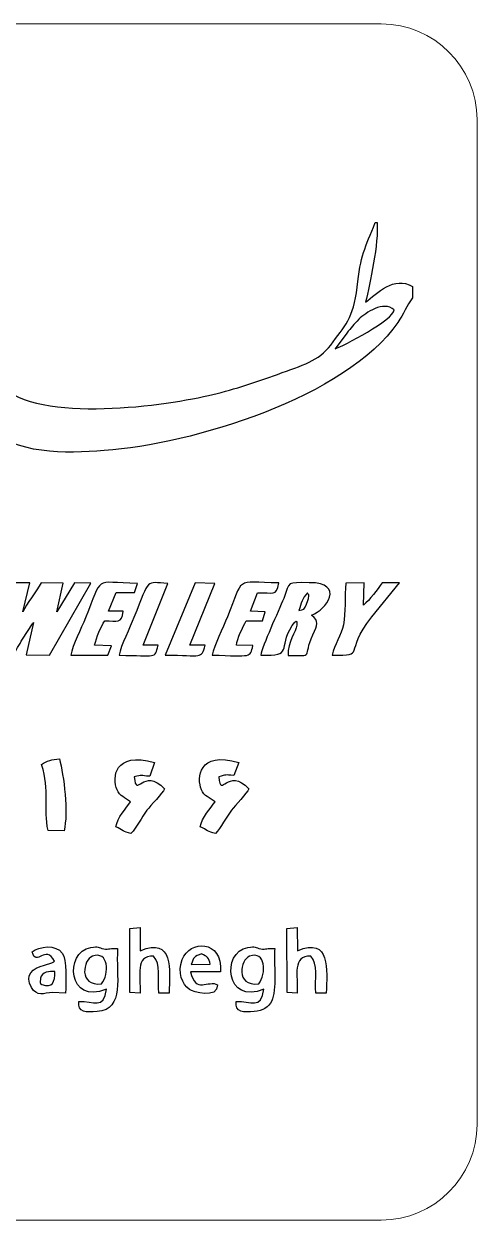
# Model space of a CAD drawing. Header units: millimetres. Extents: x -25 to 25, y -25 to 25.
# Drawn here: x 6.1 to 25, y -25 to 25 of the extents above; entities that cross this region are included whole.
import ezdxf

# ---------------------------------------------------------------- set-up
doc = ezdxf.new("R2010")
doc.units = ezdxf.units.MM
doc.header["$MEASUREMENT"] = 0
doc.layers.add('Layer 1', color=7, linetype='Continuous')

msp = doc.modelspace()

# ---------------------------------------------------------------- linework, layer by layer
at = {"layer": 'Layer 1', "color": 250, "lineweight": 18}
msp.add_open_spline([(-21, 25), (-21, 25), (21, 25), (21, 25), (23.2, 25), (25, 23.2), (25, 21.0001), (25, 21.0001), (25, -21.0001), (25, -21.0001), (25, -23.2), (23.2, -25), (21, -25), (21, -25), (-21, -25), (-21, -25), (-23.2, -25), (-25, -23.2), (-25, -21.0001), (-25, -21.0001), (-25, 21.0001), (-25, 21.0001), (-25, 23.2), (-23.2, 25), (-21, 25)], degree=3, knots=[0, 0, 0, 0, 0.125, 0.125, 0.125, 0.25, 0.25, 0.25, 0.375, 0.375, 0.375, 0.5, 0.5, 0.5, 0.625, 0.625, 0.625, 0.75, 0.75, 0.75, 0.875, 0.875, 0.875, 1, 1, 1, 1], dxfattribs=at)
at = {"layer": 'Layer 1', "color": 240}
for points, knots in [([(-20.4417, 6.4056), (-19.3166, 6.0261), (-18.0145, 6.5099), (-17.2181, 6.9558), (-16.8515, 6.6997), (-16.8388, 6.2443), (-15.7011, 6.2253), (-15.246, 2.0321), (-7.0541, 1.7096), (-2.9455, 3.7777), (-1.4665, 4.5177), (-0.67, 5.3146), (-0.0759, 6.8609), (0.9987, 6.3487), (1.5044, 6.8609), (2.0732, 7.3163), (2.2249, 7.0697), (2.2629, 6.7376), (2.5915, 6.6333), (3.3501, 6.4056), (4.0833, 7.7053), (4.2603, 8.4168), (4.4499, 8.284), (4.3361, 8.3599), (4.4878, 8.2081), (5.7014, 6.9653), (7.7999, 7.0507), (9.4307, 7.1645), (13.0842, 7.4207), (19.5315, 9.3845), (21.6932, 12.5246), (21.9334, 12.8661), (22.0725, 13.2361), (22.3, 13.5492), (22.3, 13.5492), (22.3, 14.0235), (22.3, 14.0235), (21.5415, 14.4884), (20.8209, 13.7294), (20.3406, 13.3689), (20.5302, 14.1563), (20.8968, 15.845), (20.8209, 16.6988), (20.8209, 16.6988), (20.7451, 16.6988), (20.7451, 16.6988), (20.3279, 15.6458), (20.1256, 15.3137), (19.9866, 13.9951), (19.8602, 12.7049), (19.4556, 12.3444), (18.8868, 11.5759), (18.3811, 10.9024), (17.7237, 10.7411), (16.6618, 10.3521), (15.8148, 10.039), (14.892, 9.7355), (13.9691, 9.5078), (12.0855, 9.0524), (6.6875, 8.265), (5.082, 9.9062), (4.0453, 10.9498), (5.0061, 11.9839), (4.7406, 12.61), (3.3121, 11.4052), (4.5889, 6.8894), (2.4904, 8.0183), (2.5031, 8.4453), (3.211, 9.1663), (3.1983, 11.6803), (2.9961, 11.5), (3.0087, 11.4146), (2.8949, 11.1016), (2.7938, 10.8549), (2.718, 10.6557), (2.6295, 10.4185), (2.3893, 9.7829), (2.6168, 9.356), (2.364, 8.8058), (2.0227, 8.0278), (1.1757, 7.3922), (0.0253, 7.3258), (0.1517, 9.2991), (-0.0885, 8.5686), (-0.8976, 9.2516), (-0.8849, 9.8873), (0.139, 10.7126), (0.5689, 10.9213), (1.3274, 11.2818), (1.1883, 10.428), (1.7066, 11.6518), (1.833, 11.9554), (1.9847, 12.1831), (1.8963, 12.5151), (0.7585, 12.4961), (-1.3906, 10.1149), (-1.6182, 8.5496), (-1.7951, 7.2784), (-1.0114, 7.6484), (-0.4804, 7.155), (-0.4172, 6.6238), (-1.1631, 5.9787), (-1.4917, 5.7605), (-2.0606, 5.3905), (-2.5031, 5.1628), (-3.211, 4.9067), (-5.8279, 3.958), (-9.5951, 3.6923), (-12.351, 4.2331), (-13.6531, 4.4987), (-15.2712, 5.1249), (-15.562, 6.1969), (-15.3471, 6.3107), (-14.7403, 6.3771), (-13.9565, 6.7851), (-13.4255, 7.0602), (-12.9957, 7.3638), (-12.5153, 7.5914), (-12.2119, 6.6522), (-11.2385, 6.8515), (-10.8593, 7.0602), (-10.9351, 7.5061), (-11.0868, 7.6768), (-11.1121, 8.2365), (-11.1121, 8.2365), (-11.7821, 8.2081), (-11.7821, 8.2081), (-11.4661, 9.0904), (-11.5925, 9.8114), (-12.1993, 10.4185), (-12.8946, 11.13), (-13.5014, 10.5988), (-14.2346, 10.2003), (-15.6126, 9.4604), (-14.3105, 8.9101), (-14.399, 8.2555), (-14.4875, 7.6104), (-15.7263, 7.2689), (-16.5354, 7.2784), (-16.5354, 7.2784), (-16.1056, 7.6104), (-16.1056, 7.6104), (-15.7643, 7.8286), (-15.246, 8.284), (-15.1322, 8.7488), (-14.9552, 9.4793), (-15.6252, 10.3995), (-15.9792, 10.6367), (-16.5607, 11.0162), (-17.433, 10.4565), (-17.9386, 10.1339), (-19.0385, 9.4224), (-17.9007, 8.986), (-17.9766, 8.1512), (-18.2421, 7.3448), (-21.0485, 6.8325), (-21.3519, 9.0998), (-21.4783, 10.0106), (-21.137, 10.9118), (-20.644, 11.2818), (-20.0372, 11.7372), (-18.8362, 11.9554), (-18.8362, 10.817), (-19.0385, 10.6842), (-21.2761, 10.409), (-20.0625, 8.3409), (-19.5062, 9.726), (-19.2281, 9.0145), (-18.4443, 9.9442), (-17.1296, 11.4905), (-19.1143, 13.3025), (-21.0612, 11.9364), (-21.3519, 11.7372), (-21.6553, 11.3862), (-21.8449, 11.0731), (-22.6667, 9.688), (-22.4391, 7.1076), (-20.4417, 6.4056)], [0, 0, 0, 0, 0.0169492, 0.0169492, 0.0169492, 0.0338983, 0.0338983, 0.0338983, 0.0508475, 0.0508475, 0.0508475, 0.0677966, 0.0677966, 0.0677966, 0.0847458, 0.0847458, 0.0847458, 0.1016949, 0.1016949, 0.1016949, 0.1186441, 0.1186441, 0.1186441, 0.1355932, 0.1355932, 0.1355932, 0.1525424, 0.1525424, 0.1525424, 0.1694915, 0.1694915, 0.1694915, 0.1864407, 0.1864407, 0.1864407, 0.2033898, 0.2033898, 0.2033898, 0.220339, 0.220339, 0.220339, 0.2372881, 0.2372881, 0.2372881, 0.2542373, 0.2542373, 0.2542373, 0.2711864, 0.2711864, 0.2711864, 0.2881356, 0.2881356, 0.2881356, 0.3050847, 0.3050847, 0.3050847, 0.3220339, 0.3220339, 0.3220339, 0.3389831, 0.3389831, 0.3389831, 0.3559322, 0.3559322, 0.3559322, 0.3728814, 0.3728814, 0.3728814, 0.3898305, 0.3898305, 0.3898305, 0.4067797, 0.4067797, 0.4067797, 0.4237288, 0.4237288, 0.4237288, 0.440678, 0.440678, 0.440678, 0.4576271, 0.4576271, 0.4576271, 0.4745763, 0.4745763, 0.4745763, 0.4915254, 0.4915254, 0.4915254, 0.5084746, 0.5084746, 0.5084746, 0.5254237, 0.5254237, 0.5254237, 0.5423729, 0.5423729, 0.5423729, 0.559322, 0.559322, 0.559322, 0.5762712, 0.5762712, 0.5762712, 0.5932203, 0.5932203, 0.5932203, 0.6101695, 0.6101695, 0.6101695, 0.6271186, 0.6271186, 0.6271186, 0.6440678, 0.6440678, 0.6440678, 0.6610169, 0.6610169, 0.6610169, 0.6779661, 0.6779661, 0.6779661, 0.6949153, 0.6949153, 0.6949153, 0.7118644, 0.7118644, 0.7118644, 0.7288136, 0.7288136, 0.7288136, 0.7457627, 0.7457627, 0.7457627, 0.7627119, 0.7627119, 0.7627119, 0.779661, 0.779661, 0.779661, 0.7966102, 0.7966102, 0.7966102, 0.8135593, 0.8135593, 0.8135593, 0.8305085, 0.8305085, 0.8305085, 0.8474576, 0.8474576, 0.8474576, 0.8644068, 0.8644068, 0.8644068, 0.8813559, 0.8813559, 0.8813559, 0.8983051, 0.8983051, 0.8983051, 0.9152542, 0.9152542, 0.9152542, 0.9322034, 0.9322034, 0.9322034, 0.9491525, 0.9491525, 0.9491525, 0.9661017, 0.9661017, 0.9661017, 0.9830508, 0.9830508, 0.9830508, 1, 1, 1, 1]), ([(19.5568, 12.0787), (19.7338, 12.2874), (19.8475, 12.4487), (20.0624, 12.6574), (20.3532, 12.9231), (21.0864, 13.4448), (21.5415, 13.0464), (21.5289, 12.6384), (19.3924, 11.519), (19.0764, 11.4241), (19.0764, 11.4241), (19.5568, 12.0787), (19.5568, 12.0787)], [0, 0, 0, 0, 0.25, 0.25, 0.25, 0.5, 0.5, 0.5, 0.75, 0.75, 0.75, 1, 1, 1, 1]), ([(8.1792, 1.6432), (8.1792, 1.6432), (8.8619, 1.6242), (8.8619, 1.6242), (8.8619, 1.6242), (7.1426, -1.3831), (7.1426, -1.3831), (7.1426, -1.3831), (6.1692, -1.3736), (6.1692, -1.3736), (6.1692, -1.3736), (6.4726, -0.0265), (6.4726, -0.0265), (6.4599, -0.036), (6.4346, -0.0645), (6.4346, -0.0739), (6.4346, -0.0739), (6.0175, -0.7191), (6.0175, -0.7191), (5.8784, -0.9467), (5.7393, -1.2029), (5.6256, -1.3926), (5.6256, -1.3926), (4.7912, -1.3831), (4.7912, -1.3831), (4.7912, -1.3831), (5.6003, 1.6432), (5.6003, 1.6432), (5.6003, 1.6432), (6.3209, 1.6337), (6.3209, 1.6337), (6.3209, 1.6337), (6.0301, 0.4194), (6.0301, 0.4194), (6.1818, 0.7514), (6.5863, 1.2732), (6.7886, 1.6337), (6.7886, 1.6337), (7.7115, 1.6242), (7.7115, 1.6242), (7.7115, 1.6242), (7.446, 0.4289), (7.446, 0.4289), (7.446, 0.4289), (8.1792, 1.6432), (8.1792, 1.6432)], [0, 0, 0, 0, 0.0666667, 0.0666667, 0.0666667, 0.1333333, 0.1333333, 0.1333333, 0.2, 0.2, 0.2, 0.2666667, 0.2666667, 0.2666667, 0.3333333, 0.3333333, 0.3333333, 0.4, 0.4, 0.4, 0.4666667, 0.4666667, 0.4666667, 0.5333333, 0.5333333, 0.5333333, 0.6, 0.6, 0.6, 0.6666667, 0.6666667, 0.6666667, 0.7333333, 0.7333333, 0.7333333, 0.8, 0.8, 0.8, 0.8666667, 0.8666667, 0.8666667, 0.9333333, 0.9333333, 0.9333333, 1, 1, 1, 1]), ([(9.0262, -0.9752), (9.0262, -0.9752), (9.7341, -0.9942), (9.7341, -0.9942), (9.7341, -0.9942), (9.5824, -1.3926), (9.5824, -1.3926), (9.5824, -1.3926), (8.0275, -1.3926), (8.0275, -1.3926), (8.116, -0.9373), (8.4573, -0.2921), (8.6469, 0.1727), (9.3802, 1.9657), (8.9251, 1.6527), (10.8213, 1.6147), (10.8213, 1.6147), (10.6949, 1.2352), (10.6949, 1.2352), (10.6949, 1.2352), (9.9238, 1.2352), (9.9238, 1.2352), (9.9238, 1.2352), (9.6077, 0.4478), (9.6077, 0.4478), (9.6077, 0.4478), (10.2145, 0.4478), (10.2145, 0.4478), (10.1766, -0.0929), (9.9743, 0.0494), (9.456, 0.0494), (9.279, -0.2068), (9.102, -0.6242), (9.0262, -0.9752)], [0, 0, 0, 0, 0.0909091, 0.0909091, 0.0909091, 0.1818182, 0.1818182, 0.1818182, 0.2727273, 0.2727273, 0.2727273, 0.3636364, 0.3636364, 0.3636364, 0.4545455, 0.4545455, 0.4545455, 0.5454545, 0.5454545, 0.5454545, 0.6363636, 0.6363636, 0.6363636, 0.7272727, 0.7272727, 0.7272727, 0.8181818, 0.8181818, 0.8181818, 0.9090909, 0.9090909, 0.9090909, 1, 1, 1, 1]), ([(10.6696, 0.1917), (11.3523, 1.8803), (11.1247, 1.6527), (12.0855, 1.6147), (12.0855, 1.6147), (11.0489, -0.9752), (11.0489, -0.9752), (11.0489, -0.9752), (11.681, -0.9752), (11.681, -0.9752), (11.5293, -1.5634), (11.6178, -1.3926), (10.0502, -1.3926), (10.126, -0.9752), (10.5053, -0.2352), (10.6696, 0.1917)], [0, 0, 0, 0, 0.2, 0.2, 0.2, 0.4, 0.4, 0.4, 0.6, 0.6, 0.6, 0.8, 0.8, 0.8, 1, 1, 1, 1]), ([(13.0083, -0.9752), (13.0083, -0.9752), (13.6404, -0.9752), (13.6404, -0.9752), (13.4761, -1.5634), (13.5393, -1.3926), (11.9717, -1.3831), (11.9717, -1.3831), (13.2233, 1.6432), (13.2233, 1.6432), (13.2233, 1.6432), (14.045, 1.6147), (14.045, 1.6147), (14.045, 1.6147), (13.0083, -0.9752), (13.0083, -0.9752)], [0, 0, 0, 0, 0.2, 0.2, 0.2, 0.4, 0.4, 0.4, 0.6, 0.6, 0.6, 0.8, 0.8, 0.8, 1, 1, 1, 1]), ([(15.6378, -0.9847), (15.5114, -1.497), (15.6125, -1.4306), (13.9312, -1.3831), (14.0197, -0.9657), (14.3863, -0.2447), (14.5759, 0.2107), (15.2586, 1.9183), (14.8414, 1.6621), (16.725, 1.6337), (16.5986, 1.0265), (16.5101, 1.2637), (15.8275, 1.2163), (15.8275, 1.2163), (15.5367, 0.4478), (15.5367, 0.4478), (15.5367, 0.4478), (16.1561, 0.4289), (16.1561, 0.4289), (16.1561, 0.4289), (16.0424, 0.0494), (16.0424, 0.0494), (16.0424, 0.0494), (15.3597, 0.0494), (15.3597, 0.0494), (15.208, -0.2352), (14.9678, -0.6811), (14.9552, -0.9752), (14.9552, -0.9752), (15.6378, -0.9847), (15.6378, -0.9847)], [0, 0, 0, 0, 0.1, 0.1, 0.1, 0.2, 0.2, 0.2, 0.3, 0.3, 0.3, 0.4, 0.4, 0.4, 0.5, 0.5, 0.5, 0.6, 0.6, 0.6, 0.7, 0.7, 0.7, 0.8, 0.8, 0.8, 0.9, 0.9, 0.9, 1, 1, 1, 1]), ([(17.9892, 1.6432), (19.5062, 1.6432), (18.7098, 0.4953), (18.0903, 0.2866), (18.419, 0.0209), (18.3305, -0.1024), (18.1409, -0.5388), (17.6984, -1.497), (18.2547, -1.4021), (17.1043, -1.4021), (17.079, -0.8139), (17.4456, -0.425), (17.4709, -0.1309), (17.4835, 0.0304), (17.4835, -0.0645), (17.4456, 0.0304), (17.4203, 0.0209), (17.4077, 0.0019), (17.395, -0.0075), (17.395, -0.0075), (17.2813, -0.1404), (17.2813, -0.1404), (16.6492, -1.1555), (17.3697, -1.4021), (15.9665, -1.3926), (16.0297, -1.0037), (16.6997, 0.4478), (16.9273, 0.9886), (17.2054, 1.7191), (17.0158, 1.6432), (17.9892, 1.6432)], [0, 0, 0, 0, 0.1, 0.1, 0.1, 0.2, 0.2, 0.2, 0.3, 0.3, 0.3, 0.4, 0.4, 0.4, 0.5, 0.5, 0.5, 0.6, 0.6, 0.6, 0.7, 0.7, 0.7, 0.8, 0.8, 0.8, 0.9, 0.9, 0.9, 1, 1, 1, 1]), ([(20.606, 0.2107), (19.3798, -1.3357), (20.4291, -1.4021), (18.95, -1.3831), (19.0385, -0.9657), (19.3419, -0.5388), (19.4177, -0.1119), (19.5188, 0.4004), (19.4683, 1.0645), (19.5188, 1.6242), (19.5188, 1.6242), (20.29, 1.6432), (20.29, 1.6432), (20.29, 1.6432), (20.2521, 0.704), (20.2521, 0.704), (20.5175, 0.9222), (20.8462, 1.3491), (21.0359, 1.6432), (21.0359, 1.6432), (21.7564, 1.6432), (21.7564, 1.6432), (21.7564, 1.6432), (20.606, 0.2107), (20.606, 0.2107)], [0, 0, 0, 0, 0.125, 0.125, 0.125, 0.25, 0.25, 0.25, 0.375, 0.375, 0.375, 0.5, 0.5, 0.5, 0.625, 0.625, 0.625, 0.75, 0.75, 0.75, 0.875, 0.875, 0.875, 1, 1, 1, 1]), ([(17.5594, 0.4858), (17.6479, 0.7704), (17.7111, 1.0076), (17.9133, 1.2163), (17.9639, 1.1119), (17.9892, 1.1878), (17.9639, 0.9791), (17.9639, 0.9696), (17.8881, 0.7514), (17.8754, 0.7419), (17.7743, 0.5332), (17.7743, 0.5048), (17.5594, 0.4858)], [0, 0, 0, 0, 0.25, 0.25, 0.25, 0.5, 0.5, 0.5, 0.75, 0.75, 0.75, 1, 1, 1, 1]), ([(10.5306, -7.5211), (10.3409, -7.7678), (9.9743, -8.1852), (9.9111, -8.5647), (10.1892, -8.669), (10.2272, -8.7924), (10.5432, -8.8398), (10.7834, -8.5837), (10.9857, -8.1662), (11.2132, -7.8722), (11.3649, -7.6824), (11.8706, -7.1511), (11.9464, -6.9709), (11.0489, -6.0317), (10.7708, -7.4168), (10.6823, -6.4776), (11.0109, -6.3827), (10.9351, -6.4207), (11.327, -6.4491), (11.327, -6.4491), (11.5293, -5.8704), (11.5293, -5.8704), (9.8226, -5.3961), (9.7594, -6.525), (9.9617, -7.0088), (10.0755, -7.2935), (10.2904, -7.3314), (10.5306, -7.5211)], [0, 0, 0, 0, 0.1111111, 0.1111111, 0.1111111, 0.2222222, 0.2222222, 0.2222222, 0.3333333, 0.3333333, 0.3333333, 0.4444444, 0.4444444, 0.4444444, 0.5555556, 0.5555556, 0.5555556, 0.6666667, 0.6666667, 0.6666667, 0.7777778, 0.7777778, 0.7777778, 0.8888889, 0.8888889, 0.8888889, 1, 1, 1, 1]), ([(14.0576, -7.5211), (13.868, -7.7678), (13.5014, -8.1852), (13.4382, -8.5647), (13.7163, -8.669), (13.7542, -8.7924), (14.0703, -8.8398), (14.2978, -8.5932), (14.5127, -8.1662), (14.7403, -7.8722), (14.892, -7.6824), (15.3976, -7.1511), (15.4735, -6.9709), (14.5759, -6.0317), (14.2978, -7.4168), (14.2093, -6.4776), (14.538, -6.3827), (14.4495, -6.3827), (14.8414, -6.4112), (14.8414, -6.4112), (15.0563, -5.8704), (15.0563, -5.8704), (13.3497, -5.3866), (13.2865, -6.525), (13.4887, -7.0088), (13.6025, -7.2935), (13.8301, -7.3314), (14.0576, -7.5211)], [0, 0, 0, 0, 0.1111111, 0.1111111, 0.1111111, 0.2222222, 0.2222222, 0.2222222, 0.3333333, 0.3333333, 0.3333333, 0.4444444, 0.4444444, 0.4444444, 0.5555556, 0.5555556, 0.5555556, 0.6666667, 0.6666667, 0.6666667, 0.7777778, 0.7777778, 0.7777778, 0.8888889, 0.8888889, 0.8888889, 1, 1, 1, 1]), ([(6.8139, -5.9558), (7.1679, -7.0658), (6.8897, -7.7773), (7.0794, -8.7165), (7.0794, -8.7165), (7.7494, -8.726), (7.7494, -8.726), (7.939, -7.986), (7.7367, -6.4112), (7.5598, -5.7186), (7.2437, -5.7376), (7.0288, -5.804), (6.8139, -5.9558)], [0, 0, 0, 0, 0.25, 0.25, 0.25, 0.5, 0.5, 0.5, 0.75, 0.75, 0.75, 1, 1, 1, 1]), ([(10.9225, -15.5091), (10.9604, -14.7691), (10.6949, -13.9532), (11.4913, -13.9627), (11.8074, -14.3042), (11.6557, -14.9209), (11.7062, -15.5091), (11.7062, -15.5091), (12.1361, -15.5091), (12.1361, -15.5091), (12.174, -14.5604), (12.3257, -13.1374), (10.9351, -13.7445), (10.9351, -13.7445), (10.9225, -12.7769), (10.9225, -12.7769), (10.9225, -12.7769), (10.4926, -12.8053), (10.4926, -12.8053), (10.4926, -12.8053), (10.4926, -15.4901), (10.4926, -15.4901), (10.4926, -15.4901), (10.9225, -15.5091), (10.9225, -15.5091)], [0, 0, 0, 0, 0.125, 0.125, 0.125, 0.25, 0.25, 0.25, 0.375, 0.375, 0.375, 0.5, 0.5, 0.5, 0.625, 0.625, 0.625, 0.75, 0.75, 0.75, 0.875, 0.875, 0.875, 1, 1, 1, 1]), ([(17.4848, -15.5091), (17.5228, -14.7691), (17.2699, -13.9532), (18.0537, -13.9627), (18.3697, -14.3042), (18.218, -14.9209), (18.2686, -15.5091), (18.2686, -15.5091), (18.6984, -15.5091), (18.6984, -15.5091), (18.7364, -14.5604), (18.8881, -13.1374), (17.4975, -13.7445), (17.4975, -13.7445), (17.4848, -12.7769), (17.4848, -12.7769), (17.4848, -12.7769), (17.055, -12.8053), (17.055, -12.8053), (17.055, -12.8053), (17.0676, -15.4901), (17.0676, -15.4901), (17.0676, -15.4901), (17.4848, -15.5091), (17.4848, -15.5091)], [0, 0, 0, 0, 0.125, 0.125, 0.125, 0.25, 0.25, 0.25, 0.375, 0.375, 0.375, 0.5, 0.5, 0.5, 0.625, 0.625, 0.625, 0.75, 0.75, 0.75, 0.875, 0.875, 0.875, 1, 1, 1, 1]), ([(7.269, -15.4806), (7.269, -15.4806), (7.8126, -15.5091), (7.8126, -15.5091), (7.8252, -15.0727), (7.8758, -14.1145), (7.6735, -13.8394), (7.4207, -13.4694), (6.7001, -13.5453), (6.422, -13.792), (6.5863, -14.4371), (6.9782, -13.4504), (7.3575, -14.1809), (7.3322, -14.1999), (7.3069, -14.2094), (7.2943, -14.2189), (7.2816, -14.2283), (7.2564, -14.2378), (7.2437, -14.2473), (7.2437, -14.2473), (6.9277, -14.3422), (6.9277, -14.3422), (6.422, -14.456), (6.0933, -14.7786), (6.3841, -15.2719), (6.6116, -15.6704), (6.9024, -15.5186), (7.269, -15.4806)], [0, 0, 0, 0, 0.1111111, 0.1111111, 0.1111111, 0.2222222, 0.2222222, 0.2222222, 0.3333333, 0.3333333, 0.3333333, 0.4444444, 0.4444444, 0.4444444, 0.5555556, 0.5555556, 0.5555556, 0.6666667, 0.6666667, 0.6666667, 0.7777778, 0.7777778, 0.7777778, 0.8888889, 0.8888889, 0.8888889, 1, 1, 1, 1]), ([(14.1624, -15.1675), (13.7832, -14.9398), (13.2269, -15.5659), (13.0373, -14.6173), (13.0373, -14.6173), (14.2888, -14.6173), (14.2888, -14.6173), (14.3647, -13.2701), (12.9994, -13.2701), (12.6833, -14.1145), (12.4811, -14.6362), (12.6833, -15.1675), (12.9867, -15.3572), (13.1132, -15.4521), (14.1751, -15.7747), (14.1624, -15.1675)], [0, 0, 0, 0, 0.2, 0.2, 0.2, 0.4, 0.4, 0.4, 0.6, 0.6, 0.6, 0.8, 0.8, 0.8, 1, 1, 1, 1]), ([(9.987, -13.6497), (9.6836, -13.6307), (9.6204, -13.6971), (9.4054, -13.6591), (9.1653, -13.6212), (9.2032, -13.5453), (8.8619, -13.6022), (7.7494, -13.8014), (7.9137, -16.0309), (9.5192, -15.3478), (9.4307, -16.2206), (8.9756, -15.8316), (8.3688, -15.8601), (8.293, -16.3249), (8.6975, -16.3249), (9.1273, -16.287), (10.3157, -16.1921), (9.8985, -14.826), (9.987, -13.6497)], [0, 0, 0, 0, 0.1666667, 0.1666667, 0.1666667, 0.3333333, 0.3333333, 0.3333333, 0.5, 0.5, 0.5, 0.6666667, 0.6666667, 0.6666667, 0.8333333, 0.8333333, 0.8333333, 1, 1, 1, 1]), ([(9.317, -15.1296), (8.3309, -15.234), (8.5458, -14.105), (8.9377, -13.9722), (9.6077, -13.7255), (9.6583, -14.6932), (9.317, -15.1296)], [0, 0, 0, 0, 0.5, 0.5, 0.5, 1, 1, 1, 1]), ([(13.0626, -14.3137), (13.1511, -14.0196), (13.189, -13.9627), (13.4924, -13.8773), (13.7326, -13.9722), (13.8085, -14.048), (13.859, -14.3042), (13.859, -14.3042), (13.0626, -14.3137), (13.0626, -14.3137)], [0, 0, 0, 0, 0.3333333, 0.3333333, 0.3333333, 0.6666667, 0.6666667, 0.6666667, 1, 1, 1, 1]), ([(16.5493, -13.6497), (16.2207, -13.6307), (16.1954, -13.6971), (15.9678, -13.6591), (15.7276, -13.6212), (15.7655, -13.5453), (15.4242, -13.6022), (14.3117, -13.8014), (14.4887, -16.0309), (16.0942, -15.3478), (16.0057, -16.2206), (15.538, -15.8316), (14.9438, -15.8601), (14.868, -16.3249), (15.2599, -16.3249), (15.6897, -16.287), (16.0563, -16.2585), (16.2839, -16.1067), (16.4229, -15.8411), (16.6378, -15.3952), (16.5114, -14.2378), (16.5493, -13.6497)], [0, 0, 0, 0, 0.1428571, 0.1428571, 0.1428571, 0.2857143, 0.2857143, 0.2857143, 0.4285714, 0.4285714, 0.4285714, 0.5714286, 0.5714286, 0.5714286, 0.7142857, 0.7142857, 0.7142857, 0.8571429, 0.8571429, 0.8571429, 1, 1, 1, 1]), ([(15.8793, -15.1296), (14.8933, -15.234), (15.1082, -14.105), (15.5001, -13.9722), (16.1701, -13.7255), (16.2207, -14.6932), (15.8793, -15.1296)], [0, 0, 0, 0, 0.5, 0.5, 0.5, 1, 1, 1, 1]), ([(6.8265, -15.1486), (6.8265, -15.1296), (6.7128, -15.2245), (6.7633, -14.8924), (6.8012, -14.6173), (7.1552, -14.5889), (7.3701, -14.6078), (7.3701, -15.0442), (7.269, -15.3288), (6.8265, -15.1486)], [0, 0, 0, 0, 0.3333333, 0.3333333, 0.3333333, 0.6666667, 0.6666667, 0.6666667, 1, 1, 1, 1])]:
    msp.add_open_spline(points, degree=3, knots=knots, dxfattribs=at)

doc.saveas('drawing.dxf')
